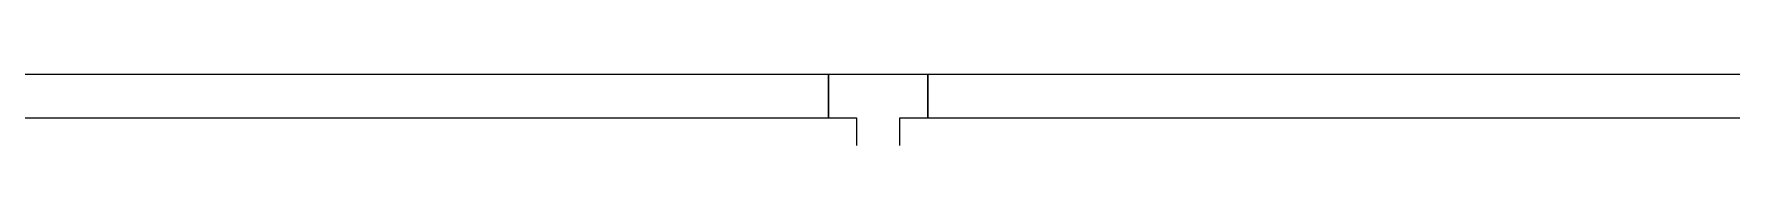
# Model space of a CAD drawing. Header units: inches. Extents: x -3327 to -1, y 8 to 1328.
# Drawn here: x -2727 to -2675.7, y 384.1 to 386.3 of the extents above; entities that cross this region are included whole.
import ezdxf

# ---------------------------------------------------------------- set-up
doc = ezdxf.new("R2010")
doc.units = ezdxf.units.IN
doc.header["$MEASUREMENT"] = 0
doc.layers.add('X - REF - FP', color=7, linetype='Continuous', true_color=0xb90000)

msp = doc.modelspace()

# ---------------------------------------------------------------- linework, layer by layer
at = {"layer": 'X - REF - FP'}
for p, q in [((-2702.996, 386.293), (-2746.85, 386.293)), ((-2702.996, 386.293), (-2702.996, 384.978)), ((-2700.004, 386.293), (-2702.996, 386.293)), ((-2702.996, 386.27), (-2702.996, 386.293)), ((-2702.996, 386.204), (-2702.996, 386.27)), ((-2702.996, 386.1), (-2702.996, 386.204)), ((-2702.996, 385.964), (-2702.996, 386.1)), ((-2702.996, 385.805), (-2702.996, 385.964)), ((-2700.004, 386.293), (-2700.004, 386.27)), ((-2648.02, 386.293), (-2700.004, 386.293)), ((-2700.004, 384.978), (-2700.004, 386.293)), ((-2700.004, 386.27), (-2700.004, 386.204)), ((-2700.004, 386.204), (-2700.004, 386.1)), ((-2700.004, 386.1), (-2700.004, 385.964)), ((-2700.004, 385.964), (-2700.004, 385.805)), ((-2702.996, 385.465), (-2702.996, 385.805)), ((-2702.996, 385.306), (-2702.996, 385.465)), ((-2700.004, 385.805), (-2700.004, 385.465)), ((-2700.004, 385.465), (-2700.004, 385.306)), ((-2746.85, 384.978), (-2702.996, 384.978)), ((-2702.996, 385.17), (-2702.996, 385.306)), ((-2702.996, 385.066), (-2702.996, 385.17)), ((-2702.996, 385), (-2702.996, 385.066)), ((-2702.996, 384.978), (-2702.996, 385)), ((-2702.996, 384.978), (-2702.157, 384.978)), ((-2702.157, 384.978), (-2702.157, 384.139)), ((-2700.843, 384.978), (-2700.004, 384.978)), ((-2700.843, 384.139), (-2700.843, 384.978)), ((-2700.004, 385.306), (-2700.004, 385.17)), ((-2700.004, 385.17), (-2700.004, 385.066)), ((-2700.004, 385.066), (-2700.004, 385)), ((-2700.004, 385), (-2700.004, 384.978)), ((-2700.004, 384.978), (-2648.02, 384.978))]:
    msp.add_line(p, q, dxfattribs=at)

doc.saveas('drawing.dxf')
